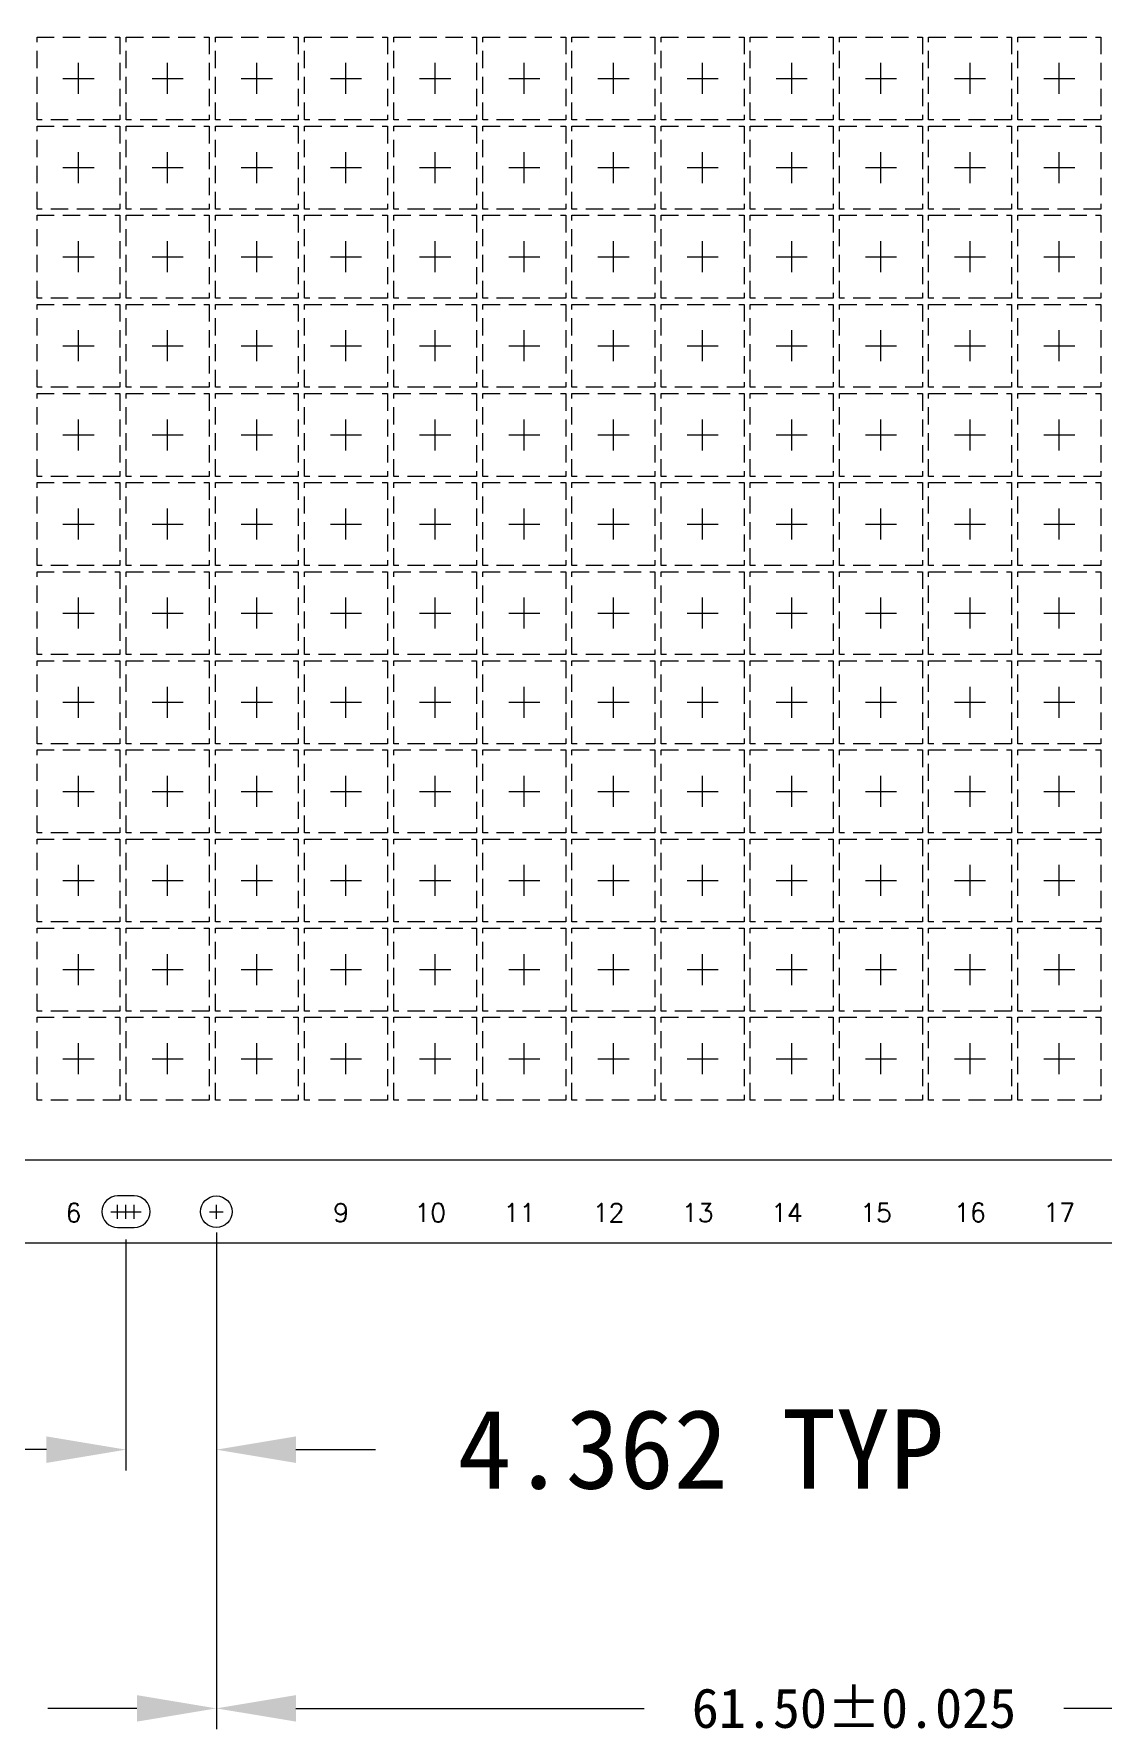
# Model space of a CAD drawing. Header units: millimetres. Extents: x -176 to -53, y -166 to -6.
# Drawn here: x -160.46 to -145, y -156.3 to -131.76 of the extents above; entities that cross this region are included whole.
import ezdxf

# ---------------------------------------------------------------- set-up
doc = ezdxf.new("R2010")
doc.units = ezdxf.units.MM
for name, pattern in [('CENTER', [2, 1.25, -0.25, 0.25, -0.25]), ('DASHED', [0.75, 0.5, -0.25]), ('HIDDEN', [0.375, 0.25, -0.125])]:
    doc.linetypes.add(name, pattern=pattern)
for name, color, linetype, lineweight in [('1', 7, 'Continuous', 18), ('1D', 4, 'Continuous', 18), ('PKG', 6, 'HIDDEN', 9)]:
    doc.layers.add(name, color=color, linetype=linetype, lineweight=lineweight)
doc.layers.add('中心线', color=1, linetype='CENTER')
doc.layers.add('标注', color=4, linetype='Continuous')
doc.styles.add('宋体', font='SimSun.ttf')

msp = doc.modelspace()

# ---------------------------------------------------------------- hatches: boundary and pattern name
at = {"layer": '标注', "lineweight": 0}
for points in [[(-160.2827, -152.0584), (-160.2827, -152.4418), (-159.1327, -152.2501)], [(-156.6741, -152.0584), (-156.6741, -152.4418), (-157.8241, -152.2501)], [(-158.9741, -155.8037), (-158.9741, -156.1871), (-157.8241, -155.9954)], [(-156.6741, -155.8037), (-156.6741, -156.1871), (-157.8241, -155.9954)]]:
    msp.add_hatch(color=256, dxfattribs=at).paths.add_polyline_path(points, flags=0)

# ---------------------------------------------------------------- linework, layer by layer
at = {"color": 6, "linetype": 'ByBlock', "lineweight": 0, "elevation": -0.0291}
msp.add_lwpolyline([(-91.8991, -149.2602), (-168.6991, -149.2602), (-168.9991, -148.9602), (-168.9991, -148.9602), (-168.9991, -148.9602)], dxfattribs=at)
at = {"layer": '1', "lineweight": 0, "elevation": -0.0291}
msp.add_lwpolyline([(-159.0127, -149.0352, 1), (-159.0127, -148.578), (-159.2527, -148.578, 1), (-159.2527, -149.0352)], format="xyb", close=True, dxfattribs=at)
at = {"layer": '1', "lineweight": 0}
msp.add_circle((-157.8241, -148.8066, -0.0291), 0.2286, dxfattribs=at)
at = {"layer": '1D', "lineweight": 0}
for p, q in [((-159.2527, -148.9066, -0.0291), (-159.2527, -148.7066, -0.0291)), ((-159.1327, -148.9066, -0.0291), (-159.1327, -148.7066, -0.0291)), ((-159.0127, -148.9066, -0.0291), (-159.0127, -148.7066, -0.0291)), ((-157.8241, -148.9066, -0.0291), (-157.8241, -148.7066, -0.0291)), ((-159.3527, -148.8066, -0.0291), (-159.1527, -148.8066, -0.0291)), ((-159.2327, -148.8066, -0.0291), (-159.0327, -148.8066, -0.0291)), ((-159.1127, -148.8066, -0.0291), (-158.9127, -148.8066, -0.0291)), ((-157.9241, -148.8066, -0.0291), (-157.7241, -148.8066, -0.0291))]:
    msp.add_line(p, q, dxfattribs=at)
at = {"layer": '1D', "lineweight": 0, "elevation": -0.0291}
msp.add_lwpolyline([(-167.6491, -127.0602), (-92.6491, -127.0602), (-92.6491, -148.0602), (-167.6491, -148.0602)], close=True, dxfattribs=at)
at = {"layer": 'PKG', "color": 2, "linetype": 'DASHED', "lineweight": 0, "ltscale": 0.5, "elevation": -0.0291}
for points in [[(-160.4191, -131.8002), (-159.2191, -131.8002), (-159.2191, -133.0002), (-160.4191, -133.0002)], [(-159.1291, -131.8002), (-157.9291, -131.8002), (-157.9291, -133.0002), (-159.1291, -133.0002)], [(-157.8391, -131.8002), (-156.6391, -131.8002), (-156.6391, -133.0002), (-157.8391, -133.0002)], [(-156.5491, -131.8002), (-155.3491, -131.8002), (-155.3491, -133.0002), (-156.5491, -133.0002)], [(-155.2591, -131.8002), (-154.0591, -131.8002), (-154.0591, -133.0002), (-155.2591, -133.0002)], [(-153.9691, -131.8002), (-152.7691, -131.8002), (-152.7691, -133.0002), (-153.9691, -133.0002)], [(-152.6791, -131.8002), (-151.4791, -131.8002), (-151.4791, -133.0002), (-152.6791, -133.0002)], [(-151.3891, -131.8002), (-150.1891, -131.8002), (-150.1891, -133.0002), (-151.3891, -133.0002)], [(-150.0991, -131.8002), (-148.8991, -131.8002), (-148.8991, -133.0002), (-150.0991, -133.0002)], [(-148.8091, -131.8002), (-147.6091, -131.8002), (-147.6091, -133.0002), (-148.8091, -133.0002)], [(-147.5191, -131.8002), (-146.3191, -131.8002), (-146.3191, -133.0002), (-147.5191, -133.0002)], [(-146.2291, -131.8002), (-145.0291, -131.8002), (-145.0291, -133.0002), (-146.2291, -133.0002)], [(-160.4191, -133.0902), (-159.2191, -133.0902), (-159.2191, -134.2902), (-160.4191, -134.2902)], [(-159.1291, -133.0902), (-157.9291, -133.0902), (-157.9291, -134.2902), (-159.1291, -134.2902)], [(-157.8391, -133.0902), (-156.6391, -133.0902), (-156.6391, -134.2902), (-157.8391, -134.2902)], [(-156.5491, -133.0902), (-155.3491, -133.0902), (-155.3491, -134.2902), (-156.5491, -134.2902)], [(-155.2591, -133.0902), (-154.0591, -133.0902), (-154.0591, -134.2902), (-155.2591, -134.2902)], [(-153.9691, -133.0902), (-152.7691, -133.0902), (-152.7691, -134.2902), (-153.9691, -134.2902)], [(-152.6791, -133.0902), (-151.4791, -133.0902), (-151.4791, -134.2902), (-152.6791, -134.2902)], [(-151.3891, -133.0902), (-150.1891, -133.0902), (-150.1891, -134.2902), (-151.3891, -134.2902)], [(-150.0991, -133.0902), (-148.8991, -133.0902), (-148.8991, -134.2902), (-150.0991, -134.2902)], [(-148.8091, -133.0902), (-147.6091, -133.0902), (-147.6091, -134.2902), (-148.8091, -134.2902)], [(-147.5191, -133.0902), (-146.3191, -133.0902), (-146.3191, -134.2902), (-147.5191, -134.2902)], [(-146.2291, -133.0902), (-145.0291, -133.0902), (-145.0291, -134.2902), (-146.2291, -134.2902)], [(-160.4191, -134.3802), (-159.2191, -134.3802), (-159.2191, -135.5802), (-160.4191, -135.5802)], [(-159.1291, -134.3802), (-157.9291, -134.3802), (-157.9291, -135.5802), (-159.1291, -135.5802)], [(-157.8391, -134.3802), (-156.6391, -134.3802), (-156.6391, -135.5802), (-157.8391, -135.5802)], [(-156.5491, -134.3802), (-155.3491, -134.3802), (-155.3491, -135.5802), (-156.5491, -135.5802)], [(-155.2591, -134.3802), (-154.0591, -134.3802), (-154.0591, -135.5802), (-155.2591, -135.5802)], [(-153.9691, -134.3802), (-152.7691, -134.3802), (-152.7691, -135.5802), (-153.9691, -135.5802)], [(-152.6791, -134.3802), (-151.4791, -134.3802), (-151.4791, -135.5802), (-152.6791, -135.5802)], [(-151.3891, -134.3802), (-150.1891, -134.3802), (-150.1891, -135.5802), (-151.3891, -135.5802)], [(-150.0991, -134.3802), (-148.8991, -134.3802), (-148.8991, -135.5802), (-150.0991, -135.5802)], [(-148.8091, -134.3802), (-147.6091, -134.3802), (-147.6091, -135.5802), (-148.8091, -135.5802)], [(-147.5191, -134.3802), (-146.3191, -134.3802), (-146.3191, -135.5802), (-147.5191, -135.5802)], [(-146.2291, -134.3802), (-145.0291, -134.3802), (-145.0291, -135.5802), (-146.2291, -135.5802)], [(-160.4191, -135.6702), (-159.2191, -135.6702), (-159.2191, -136.8702), (-160.4191, -136.8702)], [(-159.1291, -135.6702), (-157.9291, -135.6702), (-157.9291, -136.8702), (-159.1291, -136.8702)], [(-157.8391, -135.6702), (-156.6391, -135.6702), (-156.6391, -136.8702), (-157.8391, -136.8702)], [(-156.5491, -135.6702), (-155.3491, -135.6702), (-155.3491, -136.8702), (-156.5491, -136.8702)], [(-155.2591, -135.6702), (-154.0591, -135.6702), (-154.0591, -136.8702), (-155.2591, -136.8702)], [(-153.9691, -135.6702), (-152.7691, -135.6702), (-152.7691, -136.8702), (-153.9691, -136.8702)], [(-152.6791, -135.6702), (-151.4791, -135.6702), (-151.4791, -136.8702), (-152.6791, -136.8702)], [(-151.3891, -135.6702), (-150.1891, -135.6702), (-150.1891, -136.8702), (-151.3891, -136.8702)], [(-150.0991, -135.6702), (-148.8991, -135.6702), (-148.8991, -136.8702), (-150.0991, -136.8702)], [(-148.8091, -135.6702), (-147.6091, -135.6702), (-147.6091, -136.8702), (-148.8091, -136.8702)], [(-147.5191, -135.6702), (-146.3191, -135.6702), (-146.3191, -136.8702), (-147.5191, -136.8702)], [(-146.2291, -135.6702), (-145.0291, -135.6702), (-145.0291, -136.8702), (-146.2291, -136.8702)], [(-160.4191, -136.9602), (-159.2191, -136.9602), (-159.2191, -138.1602), (-160.4191, -138.1602)], [(-159.1291, -136.9602), (-157.9291, -136.9602), (-157.9291, -138.1602), (-159.1291, -138.1602)], [(-157.8391, -136.9602), (-156.6391, -136.9602), (-156.6391, -138.1602), (-157.8391, -138.1602)], [(-156.5491, -136.9602), (-155.3491, -136.9602), (-155.3491, -138.1602), (-156.5491, -138.1602)], [(-155.2591, -136.9602), (-154.0591, -136.9602), (-154.0591, -138.1602), (-155.2591, -138.1602)], [(-153.9691, -136.9602), (-152.7691, -136.9602), (-152.7691, -138.1602), (-153.9691, -138.1602)], [(-152.6791, -136.9602), (-151.4791, -136.9602), (-151.4791, -138.1602), (-152.6791, -138.1602)], [(-151.3891, -136.9602), (-150.1891, -136.9602), (-150.1891, -138.1602), (-151.3891, -138.1602)], [(-150.0991, -136.9602), (-148.8991, -136.9602), (-148.8991, -138.1602), (-150.0991, -138.1602)], [(-148.8091, -136.9602), (-147.6091, -136.9602), (-147.6091, -138.1602), (-148.8091, -138.1602)], [(-147.5191, -136.9602), (-146.3191, -136.9602), (-146.3191, -138.1602), (-147.5191, -138.1602)], [(-146.2291, -136.9602), (-145.0291, -136.9602), (-145.0291, -138.1602), (-146.2291, -138.1602)], [(-160.4191, -138.2502), (-159.2191, -138.2502), (-159.2191, -139.4502), (-160.4191, -139.4502)], [(-159.1291, -138.2502), (-157.9291, -138.2502), (-157.9291, -139.4502), (-159.1291, -139.4502)], [(-157.8391, -138.2502), (-156.6391, -138.2502), (-156.6391, -139.4502), (-157.8391, -139.4502)], [(-156.5491, -138.2502), (-155.3491, -138.2502), (-155.3491, -139.4502), (-156.5491, -139.4502)], [(-155.2591, -138.2502), (-154.0591, -138.2502), (-154.0591, -139.4502), (-155.2591, -139.4502)], [(-153.9691, -138.2502), (-152.7691, -138.2502), (-152.7691, -139.4502), (-153.9691, -139.4502)], [(-152.6791, -138.2502), (-151.4791, -138.2502), (-151.4791, -139.4502), (-152.6791, -139.4502)], [(-151.3891, -138.2502), (-150.1891, -138.2502), (-150.1891, -139.4502), (-151.3891, -139.4502)], [(-150.0991, -138.2502), (-148.8991, -138.2502), (-148.8991, -139.4502), (-150.0991, -139.4502)], [(-148.8091, -138.2502), (-147.6091, -138.2502), (-147.6091, -139.4502), (-148.8091, -139.4502)], [(-147.5191, -138.2502), (-146.3191, -138.2502), (-146.3191, -139.4502), (-147.5191, -139.4502)], [(-146.2291, -138.2502), (-145.0291, -138.2502), (-145.0291, -139.4502), (-146.2291, -139.4502)], [(-160.4191, -139.5402), (-159.2191, -139.5402), (-159.2191, -140.7402), (-160.4191, -140.7402)], [(-159.1291, -139.5402), (-157.9291, -139.5402), (-157.9291, -140.7402), (-159.1291, -140.7402)], [(-157.8391, -139.5402), (-156.6391, -139.5402), (-156.6391, -140.7402), (-157.8391, -140.7402)], [(-156.5491, -139.5402), (-155.3491, -139.5402), (-155.3491, -140.7402), (-156.5491, -140.7402)], [(-155.2591, -139.5402), (-154.0591, -139.5402), (-154.0591, -140.7402), (-155.2591, -140.7402)], [(-153.9691, -139.5402), (-152.7691, -139.5402), (-152.7691, -140.7402), (-153.9691, -140.7402)], [(-152.6791, -139.5402), (-151.4791, -139.5402), (-151.4791, -140.7402), (-152.6791, -140.7402)], [(-151.3891, -139.5402), (-150.1891, -139.5402), (-150.1891, -140.7402), (-151.3891, -140.7402)], [(-150.0991, -139.5402), (-148.8991, -139.5402), (-148.8991, -140.7402), (-150.0991, -140.7402)], [(-148.8091, -139.5402), (-147.6091, -139.5402), (-147.6091, -140.7402), (-148.8091, -140.7402)], [(-147.5191, -139.5402), (-146.3191, -139.5402), (-146.3191, -140.7402), (-147.5191, -140.7402)], [(-146.2291, -139.5402), (-145.0291, -139.5402), (-145.0291, -140.7402), (-146.2291, -140.7402)], [(-160.4191, -140.8302), (-159.2191, -140.8302), (-159.2191, -142.0302), (-160.4191, -142.0302)], [(-159.1291, -140.8302), (-157.9291, -140.8302), (-157.9291, -142.0302), (-159.1291, -142.0302)], [(-157.8391, -140.8302), (-156.6391, -140.8302), (-156.6391, -142.0302), (-157.8391, -142.0302)], [(-156.5491, -140.8302), (-155.3491, -140.8302), (-155.3491, -142.0302), (-156.5491, -142.0302)], [(-155.2591, -140.8302), (-154.0591, -140.8302), (-154.0591, -142.0302), (-155.2591, -142.0302)], [(-153.9691, -140.8302), (-152.7691, -140.8302), (-152.7691, -142.0302), (-153.9691, -142.0302)], [(-152.6791, -140.8302), (-151.4791, -140.8302), (-151.4791, -142.0302), (-152.6791, -142.0302)], [(-151.3891, -140.8302), (-150.1891, -140.8302), (-150.1891, -142.0302), (-151.3891, -142.0302)], [(-150.0991, -140.8302), (-148.8991, -140.8302), (-148.8991, -142.0302), (-150.0991, -142.0302)], [(-148.8091, -140.8302), (-147.6091, -140.8302), (-147.6091, -142.0302), (-148.8091, -142.0302)], [(-147.5191, -140.8302), (-146.3191, -140.8302), (-146.3191, -142.0302), (-147.5191, -142.0302)], [(-146.2291, -140.8302), (-145.0291, -140.8302), (-145.0291, -142.0302), (-146.2291, -142.0302)], [(-160.4191, -142.1202), (-159.2191, -142.1202), (-159.2191, -143.3202), (-160.4191, -143.3202)], [(-159.1291, -142.1202), (-157.9291, -142.1202), (-157.9291, -143.3202), (-159.1291, -143.3202)], [(-157.8391, -142.1202), (-156.6391, -142.1202), (-156.6391, -143.3202), (-157.8391, -143.3202)], [(-156.5491, -142.1202), (-155.3491, -142.1202), (-155.3491, -143.3202), (-156.5491, -143.3202)], [(-155.2591, -142.1202), (-154.0591, -142.1202), (-154.0591, -143.3202), (-155.2591, -143.3202)], [(-153.9691, -142.1202), (-152.7691, -142.1202), (-152.7691, -143.3202), (-153.9691, -143.3202)], [(-152.6791, -142.1202), (-151.4791, -142.1202), (-151.4791, -143.3202), (-152.6791, -143.3202)], [(-151.3891, -142.1202), (-150.1891, -142.1202), (-150.1891, -143.3202), (-151.3891, -143.3202)], [(-150.0991, -142.1202), (-148.8991, -142.1202), (-148.8991, -143.3202), (-150.0991, -143.3202)], [(-148.8091, -142.1202), (-147.6091, -142.1202), (-147.6091, -143.3202), (-148.8091, -143.3202)], [(-147.5191, -142.1202), (-146.3191, -142.1202), (-146.3191, -143.3202), (-147.5191, -143.3202)], [(-146.2291, -142.1202), (-145.0291, -142.1202), (-145.0291, -143.3202), (-146.2291, -143.3202)], [(-160.4191, -143.4102), (-159.2191, -143.4102), (-159.2191, -144.6102), (-160.4191, -144.6102)], [(-159.1291, -143.4102), (-157.9291, -143.4102), (-157.9291, -144.6102), (-159.1291, -144.6102)], [(-157.8391, -143.4102), (-156.6391, -143.4102), (-156.6391, -144.6102), (-157.8391, -144.6102)], [(-156.5491, -143.4102), (-155.3491, -143.4102), (-155.3491, -144.6102), (-156.5491, -144.6102)], [(-155.2591, -143.4102), (-154.0591, -143.4102), (-154.0591, -144.6102), (-155.2591, -144.6102)], [(-153.9691, -143.4102), (-152.7691, -143.4102), (-152.7691, -144.6102), (-153.9691, -144.6102)], [(-152.6791, -143.4102), (-151.4791, -143.4102), (-151.4791, -144.6102), (-152.6791, -144.6102)], [(-151.3891, -143.4102), (-150.1891, -143.4102), (-150.1891, -144.6102), (-151.3891, -144.6102)], [(-150.0991, -143.4102), (-148.8991, -143.4102), (-148.8991, -144.6102), (-150.0991, -144.6102)], [(-148.8091, -143.4102), (-147.6091, -143.4102), (-147.6091, -144.6102), (-148.8091, -144.6102)], [(-147.5191, -143.4102), (-146.3191, -143.4102), (-146.3191, -144.6102), (-147.5191, -144.6102)], [(-146.2291, -143.4102), (-145.0291, -143.4102), (-145.0291, -144.6102), (-146.2291, -144.6102)], [(-160.4191, -144.7002), (-159.2191, -144.7002), (-159.2191, -145.9002), (-160.4191, -145.9002)], [(-159.1291, -144.7002), (-157.9291, -144.7002), (-157.9291, -145.9002), (-159.1291, -145.9002)], [(-157.8391, -144.7002), (-156.6391, -144.7002), (-156.6391, -145.9002), (-157.8391, -145.9002)], [(-156.5491, -144.7002), (-155.3491, -144.7002), (-155.3491, -145.9002), (-156.5491, -145.9002)], [(-155.2591, -144.7002), (-154.0591, -144.7002), (-154.0591, -145.9002), (-155.2591, -145.9002)], [(-153.9691, -144.7002), (-152.7691, -144.7002), (-152.7691, -145.9002), (-153.9691, -145.9002)], [(-152.6791, -144.7002), (-151.4791, -144.7002), (-151.4791, -145.9002), (-152.6791, -145.9002)], [(-151.3891, -144.7002), (-150.1891, -144.7002), (-150.1891, -145.9002), (-151.3891, -145.9002)], [(-150.0991, -144.7002), (-148.8991, -144.7002), (-148.8991, -145.9002), (-150.0991, -145.9002)], [(-148.8091, -144.7002), (-147.6091, -144.7002), (-147.6091, -145.9002), (-148.8091, -145.9002)], [(-147.5191, -144.7002), (-146.3191, -144.7002), (-146.3191, -145.9002), (-147.5191, -145.9002)], [(-146.2291, -144.7002), (-145.0291, -144.7002), (-145.0291, -145.9002), (-146.2291, -145.9002)], [(-160.4191, -145.9902), (-159.2191, -145.9902), (-159.2191, -147.1902), (-160.4191, -147.1902)], [(-159.1291, -145.9902), (-157.9291, -145.9902), (-157.9291, -147.1902), (-159.1291, -147.1902)], [(-157.8391, -145.9902), (-156.6391, -145.9902), (-156.6391, -147.1902), (-157.8391, -147.1902)], [(-156.5491, -145.9902), (-155.3491, -145.9902), (-155.3491, -147.1902), (-156.5491, -147.1902)], [(-155.2591, -145.9902), (-154.0591, -145.9902), (-154.0591, -147.1902), (-155.2591, -147.1902)], [(-153.9691, -145.9902), (-152.7691, -145.9902), (-152.7691, -147.1902), (-153.9691, -147.1902)], [(-152.6791, -145.9902), (-151.4791, -145.9902), (-151.4791, -147.1902), (-152.6791, -147.1902)], [(-151.3891, -145.9902), (-150.1891, -145.9902), (-150.1891, -147.1902), (-151.3891, -147.1902)], [(-150.0991, -145.9902), (-148.8991, -145.9902), (-148.8991, -147.1902), (-150.0991, -147.1902)], [(-148.8091, -145.9902), (-147.6091, -145.9902), (-147.6091, -147.1902), (-148.8091, -147.1902)], [(-147.5191, -145.9902), (-146.3191, -145.9902), (-146.3191, -147.1902), (-147.5191, -147.1902)], [(-146.2291, -145.9902), (-145.0291, -145.9902), (-145.0291, -147.1902), (-146.2291, -147.1902)]]:
    msp.add_lwpolyline(points, close=True, dxfattribs=at)
at = {"layer": '中心线', "color": 1, "linetype": 'CENTER', "lineweight": 0, "ltscale": 0.5}
for p, q in [((-159.8191, -132.6252, -0.0291), (-159.8191, -132.1752, -0.0291)), ((-158.5291, -132.6252, -0.0291), (-158.5291, -132.1752, -0.0291)), ((-157.2391, -132.6252, -0.0291), (-157.2391, -132.1752, -0.0291)), ((-155.9491, -132.6252, -0.0291), (-155.9491, -132.1752, -0.0291)), ((-154.6591, -132.6252, -0.0291), (-154.6591, -132.1752, -0.0291)), ((-153.3691, -132.6252, -0.0291), (-153.3691, -132.1752, -0.0291)), ((-152.0791, -132.6252, -0.0291), (-152.0791, -132.1752, -0.0291)), ((-150.7891, -132.6252, -0.0291), (-150.7891, -132.1752, -0.0291)), ((-149.4991, -132.6252, -0.0291), (-149.4991, -132.1752, -0.0291)), ((-148.2091, -132.6252, -0.0291), (-148.2091, -132.1752, -0.0291)), ((-146.9191, -132.6252, -0.0291), (-146.9191, -132.1752, -0.0291)), ((-145.6291, -132.6252, -0.0291), (-145.6291, -132.1752, -0.0291)), ((-160.0441, -132.4002, -0.0291), (-159.5941, -132.4002, -0.0291)), ((-158.7541, -132.4002, -0.0291), (-158.3041, -132.4002, -0.0291)), ((-157.4641, -132.4002, -0.0291), (-157.0141, -132.4002, -0.0291)), ((-156.1741, -132.4002, -0.0291), (-155.7241, -132.4002, -0.0291)), ((-154.8841, -132.4002, -0.0291), (-154.4341, -132.4002, -0.0291)), ((-153.5941, -132.4002, -0.0291), (-153.1441, -132.4002, -0.0291)), ((-152.3041, -132.4002, -0.0291), (-151.8541, -132.4002, -0.0291)), ((-151.0141, -132.4002, -0.0291), (-150.5641, -132.4002, -0.0291)), ((-149.7241, -132.4002, -0.0291), (-149.2741, -132.4002, -0.0291)), ((-148.4341, -132.4002, -0.0291), (-147.9841, -132.4002, -0.0291)), ((-147.1441, -132.4002, -0.0291), (-146.6941, -132.4002, -0.0291)), ((-145.8541, -132.4002, -0.0291), (-145.4041, -132.4002, -0.0291)), ((-159.8191, -133.9152, -0.0291), (-159.8191, -133.4652, -0.0291)), ((-158.5291, -133.9152, -0.0291), (-158.5291, -133.4652, -0.0291)), ((-157.2391, -133.9152, -0.0291), (-157.2391, -133.4652, -0.0291)), ((-155.9491, -133.9152, -0.0291), (-155.9491, -133.4652, -0.0291)), ((-154.6591, -133.9152, -0.0291), (-154.6591, -133.4652, -0.0291)), ((-153.3691, -133.9152, -0.0291), (-153.3691, -133.4652, -0.0291)), ((-152.0791, -133.9152, -0.0291), (-152.0791, -133.4652, -0.0291)), ((-150.7891, -133.9152, -0.0291), (-150.7891, -133.4652, -0.0291)), ((-149.4991, -133.9152, -0.0291), (-149.4991, -133.4652, -0.0291)), ((-148.2091, -133.9152, -0.0291), (-148.2091, -133.4652, -0.0291)), ((-146.9191, -133.9152, -0.0291), (-146.9191, -133.4652, -0.0291)), ((-145.6291, -133.9152, -0.0291), (-145.6291, -133.4652, -0.0291)), ((-160.0441, -133.6902, -0.0291), (-159.5941, -133.6902, -0.0291)), ((-158.7541, -133.6902, -0.0291), (-158.3041, -133.6902, -0.0291)), ((-157.4641, -133.6902, -0.0291), (-157.0141, -133.6902, -0.0291)), ((-156.1741, -133.6902, -0.0291), (-155.7241, -133.6902, -0.0291)), ((-154.8841, -133.6902, -0.0291), (-154.4341, -133.6902, -0.0291)), ((-153.5941, -133.6902, -0.0291), (-153.1441, -133.6902, -0.0291)), ((-152.3041, -133.6902, -0.0291), (-151.8541, -133.6902, -0.0291)), ((-151.0141, -133.6902, -0.0291), (-150.5641, -133.6902, -0.0291)), ((-149.7241, -133.6902, -0.0291), (-149.2741, -133.6902, -0.0291)), ((-148.4341, -133.6902, -0.0291), (-147.9841, -133.6902, -0.0291)), ((-147.1441, -133.6902, -0.0291), (-146.6941, -133.6902, -0.0291)), ((-145.8541, -133.6902, -0.0291), (-145.4041, -133.6902, -0.0291)), ((-159.8191, -135.2052, -0.0291), (-159.8191, -134.7552, -0.0291)), ((-158.5291, -135.2052, -0.0291), (-158.5291, -134.7552, -0.0291)), ((-157.2391, -135.2052, -0.0291), (-157.2391, -134.7552, -0.0291)), ((-155.9491, -135.2052, -0.0291), (-155.9491, -134.7552, -0.0291)), ((-154.6591, -135.2052, -0.0291), (-154.6591, -134.7552, -0.0291)), ((-153.3691, -135.2052, -0.0291), (-153.3691, -134.7552, -0.0291)), ((-152.0791, -135.2052, -0.0291), (-152.0791, -134.7552, -0.0291)), ((-150.7891, -135.2052, -0.0291), (-150.7891, -134.7552, -0.0291)), ((-149.4991, -135.2052, -0.0291), (-149.4991, -134.7552, -0.0291)), ((-148.2091, -135.2052, -0.0291), (-148.2091, -134.7552, -0.0291)), ((-146.9191, -135.2052, -0.0291), (-146.9191, -134.7552, -0.0291)), ((-145.6291, -135.2052, -0.0291), (-145.6291, -134.7552, -0.0291)), ((-160.0441, -134.9802, -0.0291), (-159.5941, -134.9802, -0.0291)), ((-158.7541, -134.9802, -0.0291), (-158.3041, -134.9802, -0.0291)), ((-157.4641, -134.9802, -0.0291), (-157.0141, -134.9802, -0.0291)), ((-156.1741, -134.9802, -0.0291), (-155.7241, -134.9802, -0.0291)), ((-154.8841, -134.9802, -0.0291), (-154.4341, -134.9802, -0.0291)), ((-153.5941, -134.9802, -0.0291), (-153.1441, -134.9802, -0.0291)), ((-152.3041, -134.9802, -0.0291), (-151.8541, -134.9802, -0.0291)), ((-151.0141, -134.9802, -0.0291), (-150.5641, -134.9802, -0.0291)), ((-149.7241, -134.9802, -0.0291), (-149.2741, -134.9802, -0.0291)), ((-148.4341, -134.9802, -0.0291), (-147.9841, -134.9802, -0.0291)), ((-147.1441, -134.9802, -0.0291), (-146.6941, -134.9802, -0.0291)), ((-145.8541, -134.9802, -0.0291), (-145.4041, -134.9802, -0.0291)), ((-159.8191, -136.4952, -0.0291), (-159.8191, -136.0452, -0.0291)), ((-158.5291, -136.4952, -0.0291), (-158.5291, -136.0452, -0.0291)), ((-157.2391, -136.4952, -0.0291), (-157.2391, -136.0452, -0.0291)), ((-155.9491, -136.4952, -0.0291), (-155.9491, -136.0452, -0.0291)), ((-154.6591, -136.4952, -0.0291), (-154.6591, -136.0452, -0.0291)), ((-153.3691, -136.4952, -0.0291), (-153.3691, -136.0452, -0.0291)), ((-152.0791, -136.4952, -0.0291), (-152.0791, -136.0452, -0.0291)), ((-150.7891, -136.4952, -0.0291), (-150.7891, -136.0452, -0.0291)), ((-149.4991, -136.4952, -0.0291), (-149.4991, -136.0452, -0.0291)), ((-148.2091, -136.4952, -0.0291), (-148.2091, -136.0452, -0.0291)), ((-146.9191, -136.4952, -0.0291), (-146.9191, -136.0452, -0.0291)), ((-145.6291, -136.4952, -0.0291), (-145.6291, -136.0452, -0.0291)), ((-160.0441, -136.2702, -0.0291), (-159.5941, -136.2702, -0.0291)), ((-158.7541, -136.2702, -0.0291), (-158.3041, -136.2702, -0.0291)), ((-157.4641, -136.2702, -0.0291), (-157.0141, -136.2702, -0.0291)), ((-156.1741, -136.2702, -0.0291), (-155.7241, -136.2702, -0.0291)), ((-154.8841, -136.2702, -0.0291), (-154.4341, -136.2702, -0.0291)), ((-153.5941, -136.2702, -0.0291), (-153.1441, -136.2702, -0.0291)), ((-152.3041, -136.2702, -0.0291), (-151.8541, -136.2702, -0.0291)), ((-151.0141, -136.2702, -0.0291), (-150.5641, -136.2702, -0.0291)), ((-149.7241, -136.2702, -0.0291), (-149.2741, -136.2702, -0.0291)), ((-148.4341, -136.2702, -0.0291), (-147.9841, -136.2702, -0.0291)), ((-147.1441, -136.2702, -0.0291), (-146.6941, -136.2702, -0.0291)), ((-145.8541, -136.2702, -0.0291), (-145.4041, -136.2702, -0.0291)), ((-159.8191, -137.7852, -0.0291), (-159.8191, -137.3352, -0.0291)), ((-158.5291, -137.7852, -0.0291), (-158.5291, -137.3352, -0.0291)), ((-157.2391, -137.7852, -0.0291), (-157.2391, -137.3352, -0.0291)), ((-155.9491, -137.7852, -0.0291), (-155.9491, -137.3352, -0.0291)), ((-154.6591, -137.7852, -0.0291), (-154.6591, -137.3352, -0.0291)), ((-153.3691, -137.7852, -0.0291), (-153.3691, -137.3352, -0.0291)), ((-152.0791, -137.7852, -0.0291), (-152.0791, -137.3352, -0.0291)), ((-150.7891, -137.7852, -0.0291), (-150.7891, -137.3352, -0.0291)), ((-149.4991, -137.7852, -0.0291), (-149.4991, -137.3352, -0.0291)), ((-148.2091, -137.7852, -0.0291), (-148.2091, -137.3352, -0.0291)), ((-146.9191, -137.7852, -0.0291), (-146.9191, -137.3352, -0.0291)), ((-145.6291, -137.7852, -0.0291), (-145.6291, -137.3352, -0.0291)), ((-160.0441, -137.5602, -0.0291), (-159.5941, -137.5602, -0.0291)), ((-158.7541, -137.5602, -0.0291), (-158.3041, -137.5602, -0.0291)), ((-157.4641, -137.5602, -0.0291), (-157.0141, -137.5602, -0.0291)), ((-156.1741, -137.5602, -0.0291), (-155.7241, -137.5602, -0.0291)), ((-154.8841, -137.5602, -0.0291), (-154.4341, -137.5602, -0.0291)), ((-153.5941, -137.5602, -0.0291), (-153.1441, -137.5602, -0.0291)), ((-152.3041, -137.5602, -0.0291), (-151.8541, -137.5602, -0.0291)), ((-151.0141, -137.5602, -0.0291), (-150.5641, -137.5602, -0.0291)), ((-149.7241, -137.5602, -0.0291), (-149.2741, -137.5602, -0.0291)), ((-148.4341, -137.5602, -0.0291), (-147.9841, -137.5602, -0.0291)), ((-147.1441, -137.5602, -0.0291), (-146.6941, -137.5602, -0.0291)), ((-145.8541, -137.5602, -0.0291), (-145.4041, -137.5602, -0.0291)), ((-159.8191, -139.0752, -0.0291), (-159.8191, -138.6252, -0.0291)), ((-158.5291, -139.0752, -0.0291), (-158.5291, -138.6252, -0.0291)), ((-157.2391, -139.0752, -0.0291), (-157.2391, -138.6252, -0.0291)), ((-155.9491, -139.0752, -0.0291), (-155.9491, -138.6252, -0.0291)), ((-154.6591, -139.0752, -0.0291), (-154.6591, -138.6252, -0.0291)), ((-153.3691, -139.0752, -0.0291), (-153.3691, -138.6252, -0.0291)), ((-152.0791, -139.0752, -0.0291), (-152.0791, -138.6252, -0.0291)), ((-150.7891, -139.0752, -0.0291), (-150.7891, -138.6252, -0.0291)), ((-149.4991, -139.0752, -0.0291), (-149.4991, -138.6252, -0.0291)), ((-148.2091, -139.0752, -0.0291), (-148.2091, -138.6252, -0.0291)), ((-146.9191, -139.0752, -0.0291), (-146.9191, -138.6252, -0.0291)), ((-145.6291, -139.0752, -0.0291), (-145.6291, -138.6252, -0.0291)), ((-160.0441, -138.8502, -0.0291), (-159.5941, -138.8502, -0.0291)), ((-158.7541, -138.8502, -0.0291), (-158.3041, -138.8502, -0.0291)), ((-157.4641, -138.8502, -0.0291), (-157.0141, -138.8502, -0.0291)), ((-156.1741, -138.8502, -0.0291), (-155.7241, -138.8502, -0.0291)), ((-154.8841, -138.8502, -0.0291), (-154.4341, -138.8502, -0.0291)), ((-153.5941, -138.8502, -0.0291), (-153.1441, -138.8502, -0.0291)), ((-152.3041, -138.8502, -0.0291), (-151.8541, -138.8502, -0.0291)), ((-151.0141, -138.8502, -0.0291), (-150.5641, -138.8502, -0.0291)), ((-149.7241, -138.8502, -0.0291), (-149.2741, -138.8502, -0.0291)), ((-148.4341, -138.8502, -0.0291), (-147.9841, -138.8502, -0.0291)), ((-147.1441, -138.8502, -0.0291), (-146.6941, -138.8502, -0.0291)), ((-145.8541, -138.8502, -0.0291), (-145.4041, -138.8502, -0.0291)), ((-159.8191, -140.3652, -0.0291), (-159.8191, -139.9152, -0.0291)), ((-158.5291, -140.3652, -0.0291), (-158.5291, -139.9152, -0.0291)), ((-157.2391, -140.3652, -0.0291), (-157.2391, -139.9152, -0.0291)), ((-155.9491, -140.3652, -0.0291), (-155.9491, -139.9152, -0.0291)), ((-154.6591, -140.3652, -0.0291), (-154.6591, -139.9152, -0.0291)), ((-153.3691, -140.3652, -0.0291), (-153.3691, -139.9152, -0.0291)), ((-152.0791, -140.3652, -0.0291), (-152.0791, -139.9152, -0.0291)), ((-150.7891, -140.3652, -0.0291), (-150.7891, -139.9152, -0.0291)), ((-149.4991, -140.3652, -0.0291), (-149.4991, -139.9152, -0.0291)), ((-148.2091, -140.3652, -0.0291), (-148.2091, -139.9152, -0.0291)), ((-146.9191, -140.3652, -0.0291), (-146.9191, -139.9152, -0.0291)), ((-145.6291, -140.3652, -0.0291), (-145.6291, -139.9152, -0.0291)), ((-160.0441, -140.1402, -0.0291), (-159.5941, -140.1402, -0.0291)), ((-158.7541, -140.1402, -0.0291), (-158.3041, -140.1402, -0.0291)), ((-157.4641, -140.1402, -0.0291), (-157.0141, -140.1402, -0.0291)), ((-156.1741, -140.1402, -0.0291), (-155.7241, -140.1402, -0.0291)), ((-154.8841, -140.1402, -0.0291), (-154.4341, -140.1402, -0.0291)), ((-153.5941, -140.1402, -0.0291), (-153.1441, -140.1402, -0.0291)), ((-152.3041, -140.1402, -0.0291), (-151.8541, -140.1402, -0.0291)), ((-151.0141, -140.1402, -0.0291), (-150.5641, -140.1402, -0.0291)), ((-149.7241, -140.1402, -0.0291), (-149.2741, -140.1402, -0.0291)), ((-148.4341, -140.1402, -0.0291), (-147.9841, -140.1402, -0.0291)), ((-147.1441, -140.1402, -0.0291), (-146.6941, -140.1402, -0.0291)), ((-145.8541, -140.1402, -0.0291), (-145.4041, -140.1402, -0.0291)), ((-159.8191, -141.6552, -0.0291), (-159.8191, -141.2052, -0.0291)), ((-158.5291, -141.6552, -0.0291), (-158.5291, -141.2052, -0.0291)), ((-157.2391, -141.6552, -0.0291), (-157.2391, -141.2052, -0.0291)), ((-155.9491, -141.6552, -0.0291), (-155.9491, -141.2052, -0.0291)), ((-154.6591, -141.6552, -0.0291), (-154.6591, -141.2052, -0.0291)), ((-153.3691, -141.6552, -0.0291), (-153.3691, -141.2052, -0.0291)), ((-152.0791, -141.6552, -0.0291), (-152.0791, -141.2052, -0.0291)), ((-150.7891, -141.6552, -0.0291), (-150.7891, -141.2052, -0.0291)), ((-149.4991, -141.6552, -0.0291), (-149.4991, -141.2052, -0.0291)), ((-148.2091, -141.6552, -0.0291), (-148.2091, -141.2052, -0.0291)), ((-146.9191, -141.6552, -0.0291), (-146.9191, -141.2052, -0.0291)), ((-145.6291, -141.6552, -0.0291), (-145.6291, -141.2052, -0.0291)), ((-160.0441, -141.4302, -0.0291), (-159.5941, -141.4302, -0.0291)), ((-158.7541, -141.4302, -0.0291), (-158.3041, -141.4302, -0.0291)), ((-157.4641, -141.4302, -0.0291), (-157.0141, -141.4302, -0.0291)), ((-156.1741, -141.4302, -0.0291), (-155.7241, -141.4302, -0.0291)), ((-154.8841, -141.4302, -0.0291), (-154.4341, -141.4302, -0.0291)), ((-153.5941, -141.4302, -0.0291), (-153.1441, -141.4302, -0.0291)), ((-152.3041, -141.4302, -0.0291), (-151.8541, -141.4302, -0.0291)), ((-151.0141, -141.4302, -0.0291), (-150.5641, -141.4302, -0.0291)), ((-149.7241, -141.4302, -0.0291), (-149.2741, -141.4302, -0.0291)), ((-148.4341, -141.4302, -0.0291), (-147.9841, -141.4302, -0.0291)), ((-147.1441, -141.4302, -0.0291), (-146.6941, -141.4302, -0.0291)), ((-145.8541, -141.4302, -0.0291), (-145.4041, -141.4302, -0.0291)), ((-159.8191, -142.9452, -0.0291), (-159.8191, -142.4952, -0.0291)), ((-158.5291, -142.9452, -0.0291), (-158.5291, -142.4952, -0.0291)), ((-157.2391, -142.9452, -0.0291), (-157.2391, -142.4952, -0.0291)), ((-155.9491, -142.9452, -0.0291), (-155.9491, -142.4952, -0.0291)), ((-154.6591, -142.9452, -0.0291), (-154.6591, -142.4952, -0.0291)), ((-153.3691, -142.9452, -0.0291), (-153.3691, -142.4952, -0.0291)), ((-152.0791, -142.9452, -0.0291), (-152.0791, -142.4952, -0.0291)), ((-150.7891, -142.9452, -0.0291), (-150.7891, -142.4952, -0.0291)), ((-149.4991, -142.9452, -0.0291), (-149.4991, -142.4952, -0.0291)), ((-148.2091, -142.9452, -0.0291), (-148.2091, -142.4952, -0.0291)), ((-146.9191, -142.9452, -0.0291), (-146.9191, -142.4952, -0.0291)), ((-145.6291, -142.9452, -0.0291), (-145.6291, -142.4952, -0.0291)), ((-160.0441, -142.7202, -0.0291), (-159.5941, -142.7202, -0.0291)), ((-158.7541, -142.7202, -0.0291), (-158.3041, -142.7202, -0.0291)), ((-157.4641, -142.7202, -0.0291), (-157.0141, -142.7202, -0.0291)), ((-156.1741, -142.7202, -0.0291), (-155.7241, -142.7202, -0.0291)), ((-154.8841, -142.7202, -0.0291), (-154.4341, -142.7202, -0.0291)), ((-153.5941, -142.7202, -0.0291), (-153.1441, -142.7202, -0.0291)), ((-152.3041, -142.7202, -0.0291), (-151.8541, -142.7202, -0.0291)), ((-151.0141, -142.7202, -0.0291), (-150.5641, -142.7202, -0.0291)), ((-149.7241, -142.7202, -0.0291), (-149.2741, -142.7202, -0.0291)), ((-148.4341, -142.7202, -0.0291), (-147.9841, -142.7202, -0.0291)), ((-147.1441, -142.7202, -0.0291), (-146.6941, -142.7202, -0.0291)), ((-145.8541, -142.7202, -0.0291), (-145.4041, -142.7202, -0.0291)), ((-159.8191, -144.2352, -0.0291), (-159.8191, -143.7852, -0.0291)), ((-158.5291, -144.2352, -0.0291), (-158.5291, -143.7852, -0.0291)), ((-157.2391, -144.2352, -0.0291), (-157.2391, -143.7852, -0.0291)), ((-155.9491, -144.2352, -0.0291), (-155.9491, -143.7852, -0.0291)), ((-154.6591, -144.2352, -0.0291), (-154.6591, -143.7852, -0.0291)), ((-153.3691, -144.2352, -0.0291), (-153.3691, -143.7852, -0.0291)), ((-152.0791, -144.2352, -0.0291), (-152.0791, -143.7852, -0.0291)), ((-150.7891, -144.2352, -0.0291), (-150.7891, -143.7852, -0.0291)), ((-149.4991, -144.2352, -0.0291), (-149.4991, -143.7852, -0.0291)), ((-148.2091, -144.2352, -0.0291), (-148.2091, -143.7852, -0.0291)), ((-146.9191, -144.2352, -0.0291), (-146.9191, -143.7852, -0.0291)), ((-145.6291, -144.2352, -0.0291), (-145.6291, -143.7852, -0.0291)), ((-160.0441, -144.0102, -0.0291), (-159.5941, -144.0102, -0.0291)), ((-158.7541, -144.0102, -0.0291), (-158.3041, -144.0102, -0.0291)), ((-157.4641, -144.0102, -0.0291), (-157.0141, -144.0102, -0.0291)), ((-156.1741, -144.0102, -0.0291), (-155.7241, -144.0102, -0.0291)), ((-154.8841, -144.0102, -0.0291), (-154.4341, -144.0102, -0.0291)), ((-153.5941, -144.0102, -0.0291), (-153.1441, -144.0102, -0.0291)), ((-152.3041, -144.0102, -0.0291), (-151.8541, -144.0102, -0.0291)), ((-151.0141, -144.0102, -0.0291), (-150.5641, -144.0102, -0.0291)), ((-149.7241, -144.0102, -0.0291), (-149.2741, -144.0102, -0.0291)), ((-148.4341, -144.0102, -0.0291), (-147.9841, -144.0102, -0.0291)), ((-147.1441, -144.0102, -0.0291), (-146.6941, -144.0102, -0.0291)), ((-145.8541, -144.0102, -0.0291), (-145.4041, -144.0102, -0.0291)), ((-159.8191, -145.5252, -0.0291), (-159.8191, -145.0752, -0.0291)), ((-158.5291, -145.5252, -0.0291), (-158.5291, -145.0752, -0.0291)), ((-157.2391, -145.5252, -0.0291), (-157.2391, -145.0752, -0.0291)), ((-155.9491, -145.5252, -0.0291), (-155.9491, -145.0752, -0.0291)), ((-154.6591, -145.5252, -0.0291), (-154.6591, -145.0752, -0.0291)), ((-153.3691, -145.5252, -0.0291), (-153.3691, -145.0752, -0.0291)), ((-152.0791, -145.5252, -0.0291), (-152.0791, -145.0752, -0.0291)), ((-150.7891, -145.5252, -0.0291), (-150.7891, -145.0752, -0.0291)), ((-149.4991, -145.5252, -0.0291), (-149.4991, -145.0752, -0.0291)), ((-148.2091, -145.5252, -0.0291), (-148.2091, -145.0752, -0.0291)), ((-146.9191, -145.5252, -0.0291), (-146.9191, -145.0752, -0.0291)), ((-145.6291, -145.5252, -0.0291), (-145.6291, -145.0752, -0.0291)), ((-160.0441, -145.3002, -0.0291), (-159.5941, -145.3002, -0.0291)), ((-158.7541, -145.3002, -0.0291), (-158.3041, -145.3002, -0.0291)), ((-157.4641, -145.3002, -0.0291), (-157.0141, -145.3002, -0.0291)), ((-156.1741, -145.3002, -0.0291), (-155.7241, -145.3002, -0.0291)), ((-154.8841, -145.3002, -0.0291), (-154.4341, -145.3002, -0.0291)), ((-153.5941, -145.3002, -0.0291), (-153.1441, -145.3002, -0.0291)), ((-152.3041, -145.3002, -0.0291), (-151.8541, -145.3002, -0.0291)), ((-151.0141, -145.3002, -0.0291), (-150.5641, -145.3002, -0.0291)), ((-149.7241, -145.3002, -0.0291), (-149.2741, -145.3002, -0.0291)), ((-148.4341, -145.3002, -0.0291), (-147.9841, -145.3002, -0.0291)), ((-147.1441, -145.3002, -0.0291), (-146.6941, -145.3002, -0.0291)), ((-145.8541, -145.3002, -0.0291), (-145.4041, -145.3002, -0.0291)), ((-159.8191, -146.8152, -0.0291), (-159.8191, -146.3652, -0.0291)), ((-158.5291, -146.8152, -0.0291), (-158.5291, -146.3652, -0.0291)), ((-157.2391, -146.8152, -0.0291), (-157.2391, -146.3652, -0.0291)), ((-155.9491, -146.8152, -0.0291), (-155.9491, -146.3652, -0.0291)), ((-154.6591, -146.8152, -0.0291), (-154.6591, -146.3652, -0.0291)), ((-153.3691, -146.8152, -0.0291), (-153.3691, -146.3652, -0.0291)), ((-152.0791, -146.8152, -0.0291), (-152.0791, -146.3652, -0.0291)), ((-150.7891, -146.8152, -0.0291), (-150.7891, -146.3652, -0.0291)), ((-149.4991, -146.8152, -0.0291), (-149.4991, -146.3652, -0.0291)), ((-148.2091, -146.8152, -0.0291), (-148.2091, -146.3652, -0.0291)), ((-146.9191, -146.8152, -0.0291), (-146.9191, -146.3652, -0.0291)), ((-145.6291, -146.8152, -0.0291), (-145.6291, -146.3652, -0.0291)), ((-160.0441, -146.5902, -0.0291), (-159.5941, -146.5902, -0.0291)), ((-158.7541, -146.5902, -0.0291), (-158.3041, -146.5902, -0.0291)), ((-157.4641, -146.5902, -0.0291), (-157.0141, -146.5902, -0.0291)), ((-156.1741, -146.5902, -0.0291), (-155.7241, -146.5902, -0.0291)), ((-154.8841, -146.5902, -0.0291), (-154.4341, -146.5902, -0.0291)), ((-153.5941, -146.5902, -0.0291), (-153.1441, -146.5902, -0.0291)), ((-152.3041, -146.5902, -0.0291), (-151.8541, -146.5902, -0.0291)), ((-151.0141, -146.5902, -0.0291), (-150.5641, -146.5902, -0.0291)), ((-149.7241, -146.5902, -0.0291), (-149.2741, -146.5902, -0.0291)), ((-148.4341, -146.5902, -0.0291), (-147.9841, -146.5902, -0.0291)), ((-147.1441, -146.5902, -0.0291), (-146.6941, -146.5902, -0.0291)), ((-145.8541, -146.5902, -0.0291), (-145.4041, -146.5902, -0.0291))]:
    msp.add_line(p, q, dxfattribs=at)
at = {"layer": '标注', "lineweight": 0}
for p, q in [((-157.8241, -149.1066, -0.0291), (-157.8241, -156.2954, -0.0291)), ((-157.8241, -149.1066, -0.0291), (-157.8241, -156.2954, -0.0291)), ((-159.1327, -149.2066, -0.0291), (-159.1327, -152.5501, -0.0291)), ((-157.8241, -149.2066, -0.0291), (-157.8241, -152.5501, -0.0291)), ((-160.2827, -152.2501, -0.0291), (-161.4327, -152.2501, -0.0291)), ((-156.6741, -152.2501, -0.0291), (-155.5241, -152.2501, -0.0291)), ((-158.9741, -155.9954, -0.0291), (-160.264, -155.9954, -0.0291)), ((-156.6741, -155.9954, -0.0291), (-151.6372, -155.9954, -0.0291)), ((-140.5241, -155.9954, -0.0291), (-145.561, -155.9954, -0.0291))]:
    msp.add_line(p, q, dxfattribs=at)

# ---------------------------------------------------------------- texts
at = {"layer": '标注', "lineweight": 0, "char_height": 0.267857, "attachment_point": 5, "style": '宋体'}
for s, insert in [('{\\Fsimplex|c134;6}', (-159.8906, -148.8195, -0.0663)), ('{\\Fsimplex|c134;9}', (-156.0206, -148.8195, -0.0663)), ('{\\Fsimplex|c134;10}', (-154.7306, -148.8195, -0.0663)), ('{\\Fsimplex|c134;11}', (-153.4406, -148.8195, -0.0663)), ('{\\Fsimplex|c134;12}', (-152.1506, -148.8195, -0.0663)), ('{\\Fsimplex|c134;13}', (-150.8606, -148.8195, -0.0663)), ('{\\Fsimplex|c134;14}', (-149.5706, -148.8195, -0.0663)), ('{\\Fsimplex|c134;15}', (-148.2806, -148.8195, -0.0663)), ('{\\Fsimplex|c134;16}', (-146.9205, -148.8181, -0.0291)), ('{\\Fsimplex|c134;17}', (-145.6305, -148.8181, -0.0291))]:
    msp.add_mtext(s, dxfattribs=dict(at, insert=insert))
at = {"layer": '标注', "lineweight": 0, "attachment_point": 5, "style": '宋体'}
for s, insert, char_height, width in [('4.362 TYP', (-150.8158, -152.2501, -0.0291), 1.15, 26.285714), ('61.50%%P0.025', (-148.5991, -155.9954, -0.0291), 0.575, 16.346429)]:
    msp.add_mtext(s, dxfattribs=dict(at, insert=insert, char_height=char_height, width=width))

doc.saveas('drawing.dxf')
